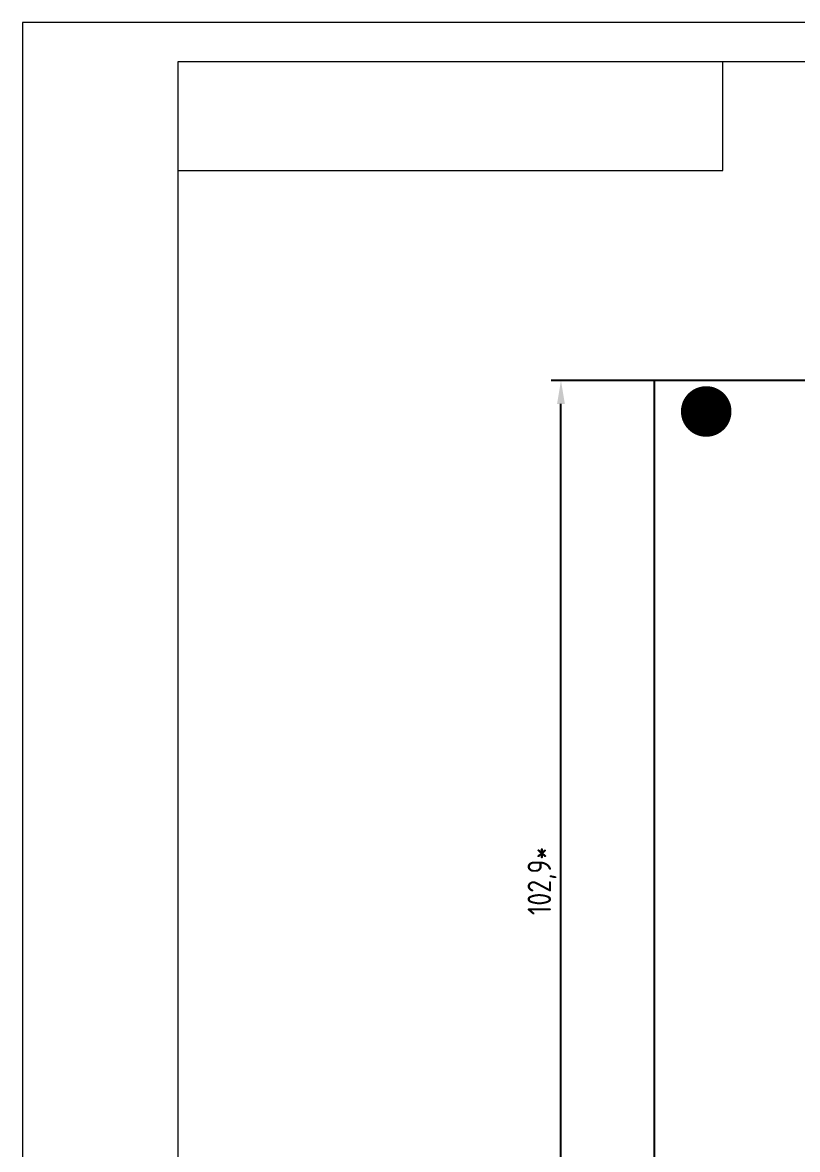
# Model space of a CAD drawing. Extents: x 25 to 880, y 8 to 306.
# Drawn here: x 460 to 559.6, y 161.2 to 306 of the extents above; entities that cross this region are included whole.
import ezdxf

# ---------------------------------------------------------------- set-up
doc = ezdxf.new("R2010")
doc.units = 0
doc.header["$MEASUREMENT"] = 0
doc.layers.add('BOARD', color=7, linetype='Continuous')
doc.layers.add('BOT', color=7, linetype='Continuous')
doc.layers.add('РАЗМЕРЫ', color=7, linetype='Continuous', lineweight=0)
doc.layers.add('РАМКА', color=7, linetype='Continuous', lineweight=0)
doc.styles.add('ГОСТ 2.304', font='CS_Gost2304.shx')
doc.dimstyles.new('ГОСТ', dxfattribs={"dimscale": 0, "dimtxt": 3, "dimasz": 3, "dimexe": 1.25, "dimexo": 0, "dimtad": 1, "dimtoh": 1, "dimdec": 3, "dimtxsty": 'ГОСТ 2.304', "dimcen": 5, "dimadec": 3, "dimazin": 2, "dimtfac": 0.75, "dimtdec": 4, "dimtmove": 1, "dimatfit": 3, "dimfxl": 1, "dimtolj": 1, "dimarcsym": 0})

# ---------------------------------------------------------------- blocks, each defined once
blk = doc.blocks.new('*D671')
at = {"layer": 'Defpoints', "color": 0}
for p in [(529.2, 260), (541.2, 260), (541.2, 131.41)]:
    blk.add_point(p, dxfattribs=at)
at = {"layer": 'РАЗМЕРЫ', "color": 0, "lineweight": -2}
for p, q in [((541.2, 260), (527.95, 260)), ((529.2, 134.41), (529.2, 257)), ((541.2, 131.41), (527.95, 131.41))]:
    blk.add_line(p, q, dxfattribs=at)
at = {"layer": 'РАЗМЕРЫ', "color": 0}
for points in [[(529.7, 257), (528.7, 257), (529.2, 260)], [(528.7, 134.41), (529.7, 134.41), (529.2, 131.41)]]:
    blk.add_solid(points, dxfattribs=at)
at = {"layer": 'РАЗМЕРЫ', "color": 0, "linetype": 'Continuous', "insert": (526.77, 195.71), "char_height": 3, "attachment_point": 5, "rotation": 90, "style": 'ГОСТ 2.304'}
blk.add_mtext('\\A1;102,9*', dxfattribs=at)

msp = doc.modelspace()

# ---------------------------------------------------------------- linework, layer by layer
at = {"layer": 'BOARD'}
msp.add_lwpolyline([(541.2, 131.4125), (832.3475, 131.4125), (832.3475, 260), (541.2, 260)], close=True, dxfattribs=at)
at = {"layer": 'BOT', "const_width": 0.25}
msp.add_lwpolyline([(544.7425, 256.0312, -1), (550.9925, 256.0312, -1)], format="xyb", close=True, dxfattribs=at)
for points in [[(547.1262, 252.9962), (547.1262, 259.0663)], [(547.3762, 252.9462), (547.3762, 259.1162)], [(547.6262, 252.9162), (547.6262, 259.1462)], [(547.8762, 252.9075), (547.8762, 259.155)], [(548.1262, 252.9175), (548.1262, 259.145)], [(548.3762, 252.9487), (548.3762, 259.1137)], [(548.6262, 253), (548.6262, 259.0625)], [(545.3762, 254.145), (545.3762, 257.9175)], [(545.6262, 253.8537), (545.6262, 258.2087)], [(545.8762, 253.6237), (545.8762, 258.4387)], [(546.1262, 253.4375), (546.1262, 258.625)], [(546.3762, 253.2862), (546.3762, 258.7762)], [(546.6262, 253.1637), (546.6262, 258.8987)], [(546.8762, 253.0687), (546.8762, 258.9937)], [(548.8762, 253.0737), (548.8762, 258.9887)], [(549.1262, 253.1712), (549.1262, 258.8912)], [(549.3762, 253.295), (549.3762, 258.7675)], [(549.6262, 253.4487), (549.6262, 258.6137)], [(549.8762, 253.6375), (549.8762, 258.425)], [(550.1262, 253.8725), (550.1262, 258.19)], [(550.3762, 254.1687), (550.3762, 257.8937)], [(544.8762, 255.1275), (544.8762, 256.935)], [(545.1262, 254.5312), (545.1262, 257.5312)], [(550.6262, 254.5637), (550.6262, 257.4987)], [(550.8762, 255.1875), (550.8762, 256.875)]]:
    msp.add_lwpolyline(points, dxfattribs=at)
at = {"layer": 'РАМКА'}
for p, q in [((460, 306), (460, 9)), ((880, 306), (460, 306)), ((480, 301), (875, 301)), ((480, 14), (480, 301)), ((550, 287), (550, 301)), ((480, 287), (550, 287))]:
    msp.add_line(p, q, dxfattribs=at)

# ---------------------------------------------------------------- dimensions: what is measured, and where the dimension line sits
at = {"layer": 'РАЗМЕРЫ'}
dim = msp.add_linear_dim(base=(529.2, 260), p1=(541.2, 131.4125), p2=(541.2, 260), angle=90, dimstyle='ГОСТ', override={"dimscale": 1, "dimdec": 1, "dimlfac": 0.8, "dimpost": '*', "dimtxsty": 'ГОСТ 2.304', "dimsah": 1, "dimtolj": 1}, dxfattribs=at)
dim.commit()
dim.dimension.update_dxf_attribs({"geometry": '*D671', "text_midpoint": (526.775, 195.7062)})

doc.saveas('drawing.dxf')
